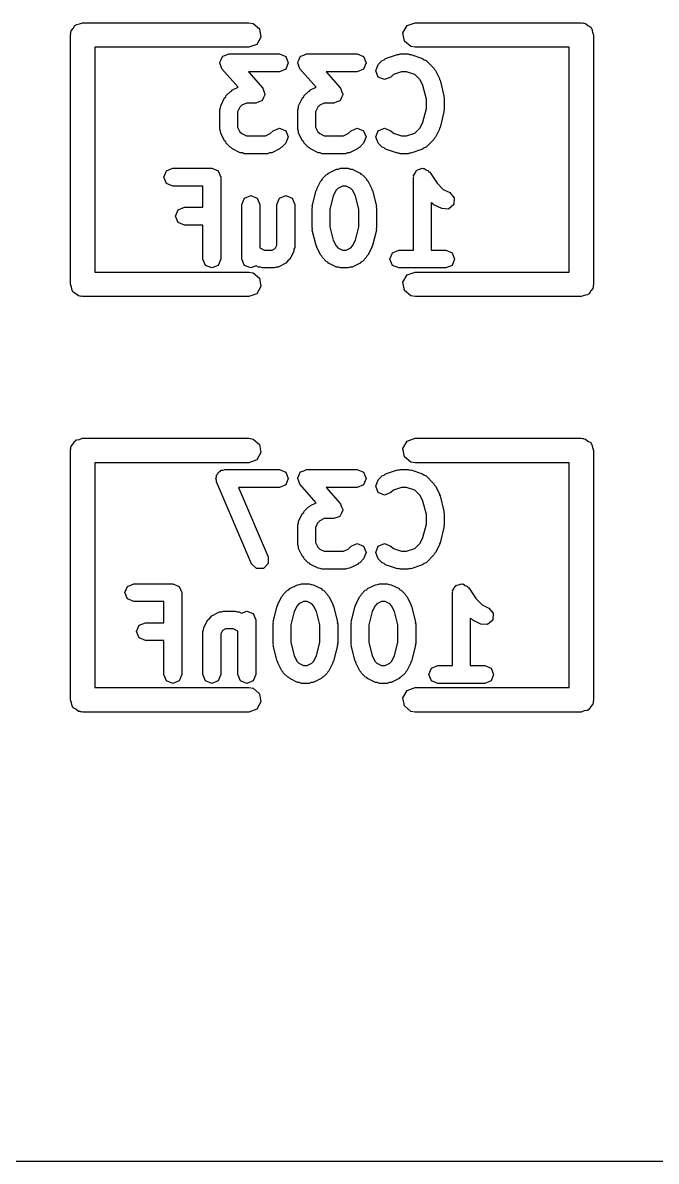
# Model space of a CAD drawing. Extents: x 4.69 to 6.05, y -4.44 to -2.77.
# Drawn here: x 5.4405 to 5.5929, y -3.0422 to -2.7682 of the extents above; entities that cross this region are included whole.
import ezdxf

# ---------------------------------------------------------------- set-up
doc = ezdxf.new("R2010")
doc.units = 0
doc.header["$MEASUREMENT"] = 0
doc.layers.add('BLACK', color=7, linetype='CONTINUOUS')

msp = doc.modelspace()

# ---------------------------------------------------------------- linework, layer by layer
at = {"layer": 'BLACK', "linetype": 'CONTINUOUS'}
for p, q in [((5.45209, -2.77017), (5.45258, -2.76958)), ((5.45258, -2.76958), (5.45296, -2.76892)), ((5.45296, -2.76892), (5.45321, -2.76883)), ((5.45321, -2.76883), (5.45339, -2.76862)), ((5.45339, -2.76862), (5.45414, -2.76849)), ((5.45414, -2.76849), (5.45486, -2.76823)), ((5.45486, -2.76823), (5.49486, -2.76823)), ((5.49486, -2.76823), (5.49587, -2.76841)), ((5.49587, -2.76841), (5.49742, -2.7697)), ((5.49742, -2.7697), (5.49777, -2.77169)), ((5.53195, -2.77067), (5.53296, -2.76892)), ((5.53296, -2.76892), (5.53486, -2.76823)), ((5.53486, -2.76823), (5.57486, -2.76823)), ((5.57486, -2.76823), (5.57525, -2.7683)), ((5.57525, -2.7683), (5.57537, -2.76827)), ((5.57537, -2.76827), (5.57549, -2.76834)), ((5.57549, -2.76834), (5.57587, -2.76841)), ((5.57587, -2.76841), (5.57646, -2.7689)), ((5.57646, -2.7689), (5.57712, -2.76928)), ((5.57712, -2.76928), (5.57722, -2.76953)), ((5.57722, -2.76953), (5.57742, -2.7697)), ((5.57742, -2.7697), (5.57755, -2.77046)), ((5.45191, -2.77118), (5.45198, -2.7708)), ((5.45191, -2.83118), (5.45191, -2.77118)), ((5.45195, -2.77067), (5.45202, -2.77055)), ((5.45198, -2.7708), (5.45195, -2.77067)), ((5.45202, -2.77055), (5.45209, -2.77017)), ((5.49777, -2.77169), (5.49676, -2.77344)), ((5.53231, -2.77266), (5.53195, -2.77067)), ((5.53385, -2.77396), (5.53231, -2.77266)), ((5.57755, -2.77046), (5.57781, -2.77118)), ((5.57781, -2.77118), (5.57781, -2.83118)), ((5.49486, -2.77413), (5.45781, -2.77413)), ((5.45781, -2.77413), (5.45781, -2.82823)), ((5.49676, -2.77344), (5.49486, -2.77413)), ((5.53486, -2.77413), (5.53385, -2.77396)), ((5.57191, -2.77413), (5.53486, -2.77413)), ((5.57191, -2.82823), (5.57191, -2.77413)), ((5.48785, -2.77789), (5.48788, -2.77782)), ((5.48814, -2.77859), (5.48785, -2.77789)), ((5.48786, -2.77775), (5.48819, -2.77707)), ((5.48788, -2.77782), (5.48786, -2.77775)), ((5.48819, -2.77707), (5.48848, -2.77637)), ((5.48848, -2.77637), (5.48855, -2.77634)), ((5.48855, -2.77634), (5.48859, -2.77627)), ((5.48859, -2.77627), (5.4893, -2.77603)), ((5.4893, -2.77603), (5.49, -2.77574)), ((5.49, -2.77574), (5.5022, -2.77574)), ((5.5022, -2.77574), (5.50372, -2.77637)), ((5.50372, -2.77637), (5.50435, -2.77789)), ((5.50435, -2.77789), (5.50372, -2.77941)), ((5.50661, -2.77789), (5.50664, -2.77782)), ((5.5069, -2.77859), (5.50661, -2.77789)), ((5.50662, -2.77775), (5.50695, -2.77707)), ((5.50664, -2.77782), (5.50662, -2.77775)), ((5.50695, -2.77707), (5.50724, -2.77637)), ((5.50724, -2.77637), (5.50731, -2.77634)), ((5.50731, -2.77634), (5.50735, -2.77627)), ((5.50735, -2.77627), (5.50807, -2.77603)), ((5.50807, -2.77603), (5.50876, -2.77574)), ((5.50876, -2.77574), (5.52096, -2.77574)), ((5.52096, -2.77574), (5.52248, -2.77637)), ((5.52248, -2.77637), (5.52311, -2.77789)), ((5.52311, -2.77789), (5.52248, -2.77941)), ((5.52538, -2.77977), (5.52601, -2.77825)), ((5.52601, -2.77825), (5.52694, -2.77731)), ((5.52694, -2.77731), (5.52741, -2.77712)), ((5.52741, -2.77712), (5.52778, -2.77679)), ((5.52778, -2.77679), (5.5306, -2.77585)), ((5.5306, -2.77585), (5.53095, -2.77588)), ((5.53095, -2.77588), (5.53128, -2.77574)), ((5.53128, -2.77574), (5.53316, -2.77574)), ((5.53316, -2.77574), (5.53348, -2.77588)), ((5.53348, -2.77588), (5.53383, -2.77585)), ((5.53383, -2.77585), (5.53665, -2.77679)), ((5.53665, -2.77679), (5.53703, -2.77712)), ((5.53703, -2.77712), (5.53749, -2.77731)), ((5.53749, -2.77731), (5.53937, -2.77919)), ((5.48838, -2.77931), (5.48814, -2.77859)), ((5.49226, -2.78374), (5.48838, -2.77931)), ((5.5022, -2.78004), (5.49474, -2.78004)), ((5.49474, -2.78004), (5.49819, -2.78398)), ((5.50372, -2.77941), (5.5022, -2.78004)), ((5.50715, -2.77931), (5.5069, -2.77859)), ((5.51102, -2.78374), (5.50715, -2.77931)), ((5.52096, -2.78004), (5.5135, -2.78004)), ((5.5135, -2.78004), (5.51695, -2.78398)), ((5.52248, -2.77941), (5.52096, -2.78004)), ((5.52601, -2.78129), (5.52538, -2.77977)), ((5.52963, -2.78071), (5.52905, -2.78129)), ((5.53163, -2.78004), (5.52963, -2.78071)), ((5.53281, -2.78004), (5.53163, -2.78004)), ((5.53481, -2.78071), (5.53281, -2.78004)), ((5.53608, -2.78198), (5.53481, -2.78071)), ((5.53937, -2.77919), (5.5395, -2.77951)), ((5.5395, -2.77951), (5.53977, -2.77975)), ((5.53977, -2.77975), (5.54071, -2.78162)), ((5.49092, -2.78441), (5.49226, -2.78374)), ((5.50968, -2.78441), (5.51102, -2.78374)), ((5.52753, -2.78192), (5.52601, -2.78129)), ((5.52905, -2.78129), (5.52753, -2.78192)), ((5.53676, -2.78333), (5.53608, -2.78198)), ((5.53757, -2.7866), (5.53676, -2.78333)), ((5.54071, -2.78162), (5.54072, -2.78187)), ((5.54072, -2.78187), (5.54087, -2.78206)), ((5.54087, -2.78206), (5.54181, -2.78581)), ((5.48808, -2.78819), (5.48902, -2.78631)), ((5.48902, -2.78631), (5.48929, -2.78608)), ((5.48929, -2.78608), (5.48942, -2.78575)), ((5.48942, -2.78575), (5.49036, -2.78482)), ((5.49036, -2.78482), (5.49069, -2.78468)), ((5.49069, -2.78468), (5.49092, -2.78441)), ((5.49838, -2.78622), (5.49809, -2.78692)), ((5.49819, -2.78398), (5.49843, -2.7847)), ((5.49871, -2.78554), (5.49838, -2.78622)), ((5.49843, -2.7847), (5.49872, -2.7854)), ((5.49872, -2.7854), (5.49869, -2.78547)), ((5.49869, -2.78547), (5.49871, -2.78554)), ((5.50684, -2.78819), (5.50778, -2.78631)), ((5.50778, -2.78631), (5.50805, -2.78608)), ((5.50805, -2.78608), (5.50818, -2.78575)), ((5.50818, -2.78575), (5.50912, -2.78482)), ((5.50912, -2.78482), (5.50945, -2.78468)), ((5.50945, -2.78468), (5.50968, -2.78441)), ((5.51714, -2.78622), (5.51685, -2.78692)), ((5.51695, -2.78398), (5.51719, -2.7847)), ((5.51748, -2.78554), (5.51714, -2.78622)), ((5.51719, -2.7847), (5.51748, -2.7854)), ((5.51748, -2.7854), (5.51745, -2.78547)), ((5.51745, -2.78547), (5.51748, -2.78554)), ((5.54181, -2.78581), (5.54177, -2.78608)), ((5.54177, -2.78608), (5.54187, -2.78634)), ((5.54187, -2.78634), (5.54187, -2.78915)), ((5.48785, -2.78915), (5.48804, -2.78869)), ((5.48785, -2.79384), (5.48785, -2.78915)), ((5.48804, -2.78869), (5.48808, -2.78819)), ((5.49271, -2.78855), (5.49215, -2.78966)), ((5.49315, -2.7881), (5.49271, -2.78855)), ((5.49426, -2.78755), (5.49315, -2.7881)), ((5.49657, -2.78755), (5.49426, -2.78755)), ((5.49727, -2.78726), (5.49657, -2.78755)), ((5.49799, -2.78702), (5.49727, -2.78726)), ((5.49802, -2.78695), (5.49799, -2.78702)), ((5.49809, -2.78692), (5.49802, -2.78695)), ((5.50661, -2.78915), (5.50681, -2.78869)), ((5.50661, -2.79384), (5.50661, -2.78915)), ((5.50681, -2.78869), (5.50684, -2.78819)), ((5.51147, -2.78855), (5.51091, -2.78966)), ((5.51191, -2.7881), (5.51147, -2.78855)), ((5.51302, -2.78755), (5.51191, -2.7881)), ((5.51533, -2.78755), (5.51302, -2.78755)), ((5.51603, -2.78726), (5.51533, -2.78755)), ((5.51675, -2.78702), (5.51603, -2.78726)), ((5.51678, -2.78695), (5.51675, -2.78702)), ((5.51685, -2.78692), (5.51678, -2.78695)), ((5.53676, -2.79215), (5.53757, -2.78889)), ((5.53757, -2.78889), (5.53757, -2.7866)), ((5.54187, -2.78915), (5.54177, -2.7894)), ((5.49215, -2.78966), (5.49215, -2.79333)), ((5.51091, -2.78966), (5.51091, -2.79333)), ((5.54181, -2.78967), (5.54087, -2.79342)), ((5.54177, -2.7894), (5.54181, -2.78967)), ((5.48804, -2.7943), (5.48785, -2.79384)), ((5.48808, -2.7948), (5.48804, -2.7943)), ((5.48902, -2.79668), (5.48808, -2.7948)), ((5.49215, -2.79333), (5.49271, -2.79444)), ((5.49271, -2.79444), (5.49315, -2.79489)), ((5.49999, -2.79489), (5.50068, -2.7942)), ((5.50068, -2.7942), (5.5022, -2.79357)), ((5.5022, -2.79357), (5.50372, -2.7942)), ((5.50372, -2.7942), (5.50435, -2.79572)), ((5.50681, -2.7943), (5.50661, -2.79384)), ((5.50684, -2.7948), (5.50681, -2.7943)), ((5.50778, -2.79668), (5.50684, -2.7948)), ((5.51091, -2.79333), (5.51147, -2.79444)), ((5.51147, -2.79444), (5.51191, -2.79489)), ((5.51875, -2.79489), (5.51944, -2.7942)), ((5.51944, -2.7942), (5.52096, -2.79357)), ((5.52096, -2.79357), (5.52248, -2.7942)), ((5.52248, -2.7942), (5.52311, -2.79572)), ((5.52538, -2.79572), (5.52601, -2.7942)), ((5.52601, -2.7942), (5.52753, -2.79357)), ((5.52753, -2.79357), (5.52905, -2.7942)), ((5.52905, -2.7942), (5.52963, -2.79478)), ((5.52963, -2.79478), (5.53163, -2.79544)), ((5.53281, -2.79544), (5.53481, -2.79478)), ((5.53481, -2.79478), (5.53608, -2.79351)), ((5.53608, -2.79351), (5.53676, -2.79215)), ((5.54071, -2.79386), (5.53977, -2.79574)), ((5.54072, -2.79362), (5.54071, -2.79386)), ((5.54087, -2.79342), (5.54072, -2.79362)), ((5.48929, -2.79691), (5.48902, -2.79668)), ((5.48942, -2.79724), (5.48929, -2.79691)), ((5.49036, -2.79818), (5.48942, -2.79724)), ((5.49315, -2.79489), (5.49426, -2.79544)), ((5.49426, -2.79544), (5.49888, -2.79544)), ((5.49888, -2.79544), (5.49999, -2.79489)), ((5.50372, -2.79724), (5.50278, -2.79818)), ((5.50435, -2.79572), (5.50372, -2.79724)), ((5.50805, -2.79691), (5.50778, -2.79668)), ((5.50818, -2.79724), (5.50805, -2.79691)), ((5.50912, -2.79818), (5.50818, -2.79724)), ((5.51191, -2.79489), (5.51302, -2.79544)), ((5.51302, -2.79544), (5.51764, -2.79544)), ((5.51764, -2.79544), (5.51875, -2.79489)), ((5.52248, -2.79724), (5.52154, -2.79818)), ((5.52311, -2.79572), (5.52248, -2.79724)), ((5.52601, -2.79724), (5.52538, -2.79572)), ((5.52694, -2.79818), (5.52601, -2.79724)), ((5.53163, -2.79544), (5.53281, -2.79544)), ((5.53937, -2.7963), (5.53749, -2.79818)), ((5.5395, -2.79597), (5.53937, -2.7963)), ((5.53977, -2.79574), (5.5395, -2.79597)), ((5.49069, -2.79831), (5.49036, -2.79818)), ((5.49092, -2.79858), (5.49069, -2.79831)), ((5.49279, -2.79952), (5.49092, -2.79858)), ((5.49329, -2.79955), (5.49279, -2.79952)), ((5.49376, -2.79974), (5.49329, -2.79955)), ((5.49938, -2.79974), (5.49376, -2.79974)), ((5.49985, -2.79955), (5.49938, -2.79974)), ((5.50035, -2.79952), (5.49985, -2.79955)), ((5.50222, -2.79858), (5.50035, -2.79952)), ((5.50245, -2.79831), (5.50222, -2.79858)), ((5.50278, -2.79818), (5.50245, -2.79831)), ((5.50945, -2.79831), (5.50912, -2.79818)), ((5.50968, -2.79858), (5.50945, -2.79831)), ((5.51156, -2.79952), (5.50968, -2.79858)), ((5.51205, -2.79955), (5.51156, -2.79952)), ((5.51252, -2.79974), (5.51205, -2.79955)), ((5.51815, -2.79974), (5.51252, -2.79974)), ((5.51861, -2.79955), (5.51815, -2.79974)), ((5.51911, -2.79952), (5.51861, -2.79955)), ((5.52098, -2.79858), (5.51911, -2.79952)), ((5.52122, -2.79831), (5.52098, -2.79858)), ((5.52154, -2.79818), (5.52122, -2.79831)), ((5.52741, -2.79837), (5.52694, -2.79818)), ((5.52778, -2.79869), (5.52741, -2.79837)), ((5.5306, -2.79963), (5.52778, -2.79869)), ((5.53095, -2.79961), (5.5306, -2.79963)), ((5.53128, -2.79974), (5.53095, -2.79961)), ((5.53316, -2.79974), (5.53128, -2.79974)), ((5.53348, -2.79961), (5.53316, -2.79974)), ((5.53383, -2.79963), (5.53348, -2.79961)), ((5.53665, -2.79869), (5.53383, -2.79963)), ((5.53703, -2.79837), (5.53665, -2.79869)), ((5.53749, -2.79818), (5.53703, -2.79837)), ((5.47441, -2.80539), (5.47504, -2.80387)), ((5.47504, -2.80691), (5.47441, -2.80539)), ((5.47504, -2.80387), (5.47656, -2.80324)), ((5.47656, -2.80324), (5.48594, -2.80324)), ((5.48594, -2.80324), (5.48746, -2.80387)), ((5.48746, -2.80387), (5.48809, -2.80539)), ((5.48809, -2.80539), (5.48809, -2.82509)), ((5.51243, -2.80608), (5.51256, -2.80575)), ((5.51256, -2.80575), (5.5135, -2.80481)), ((5.5135, -2.80481), (5.51383, -2.80468)), ((5.51383, -2.80468), (5.51406, -2.80441)), ((5.51406, -2.80441), (5.51594, -2.80347)), ((5.51594, -2.80347), (5.51644, -2.80343)), ((5.51644, -2.80343), (5.5169, -2.80324)), ((5.5169, -2.80324), (5.51877, -2.80324)), ((5.51877, -2.80324), (5.51924, -2.80343)), ((5.51924, -2.80343), (5.51974, -2.80347)), ((5.51974, -2.80347), (5.52161, -2.80441)), ((5.52161, -2.80441), (5.52184, -2.80468)), ((5.52184, -2.80468), (5.52217, -2.80481)), ((5.52217, -2.80481), (5.52311, -2.80575)), ((5.52311, -2.80575), (5.52324, -2.80608)), ((5.53445, -2.80539), (5.53453, -2.80519)), ((5.53445, -2.82294), (5.53445, -2.80539)), ((5.53449, -2.80497), (5.53484, -2.80445)), ((5.53453, -2.80519), (5.53449, -2.80497)), ((5.53484, -2.80445), (5.53508, -2.80387)), ((5.53508, -2.80387), (5.53528, -2.80379)), ((5.53528, -2.80379), (5.53541, -2.8036)), ((5.53541, -2.8036), (5.53602, -2.80348)), ((5.53602, -2.80348), (5.5366, -2.80324)), ((5.5366, -2.80324), (5.5368, -2.80333)), ((5.5368, -2.80333), (5.53702, -2.80328)), ((5.53702, -2.80328), (5.53754, -2.80363)), ((5.53754, -2.80363), (5.53812, -2.80387)), ((5.53812, -2.80387), (5.5382, -2.80408)), ((5.5382, -2.80408), (5.53839, -2.8042)), ((5.53839, -2.8042), (5.54014, -2.80684)), ((5.47656, -2.80754), (5.47504, -2.80691)), ((5.48379, -2.80754), (5.47656, -2.80754)), ((5.48379, -2.81262), (5.48379, -2.80754)), ((5.51106, -2.80862), (5.51121, -2.80843)), ((5.51121, -2.80843), (5.51122, -2.80818)), ((5.51122, -2.80818), (5.51216, -2.80631)), ((5.51216, -2.80631), (5.51243, -2.80608)), ((5.5163, -2.8081), (5.51585, -2.80854)), ((5.51741, -2.80754), (5.5163, -2.8081)), ((5.51827, -2.80754), (5.51741, -2.80754)), ((5.51938, -2.8081), (5.51827, -2.80754)), ((5.51982, -2.80854), (5.51938, -2.8081)), ((5.52324, -2.80608), (5.52351, -2.80631)), ((5.52351, -2.80631), (5.52445, -2.80818)), ((5.52445, -2.80818), (5.52447, -2.80843)), ((5.52447, -2.80843), (5.52461, -2.80862)), ((5.54014, -2.80684), (5.54162, -2.80832)), ((5.54162, -2.80832), (5.54319, -2.8091)), ((5.49317, -2.81196), (5.4938, -2.81044)), ((5.4938, -2.81044), (5.49532, -2.80981)), ((5.49532, -2.80981), (5.49684, -2.81044)), ((5.49684, -2.81044), (5.49747, -2.81196)), ((5.50161, -2.81196), (5.50224, -2.81044)), ((5.50224, -2.81044), (5.50376, -2.80981)), ((5.50376, -2.80981), (5.50528, -2.81044)), ((5.50528, -2.81044), (5.50591, -2.81196)), ((5.51012, -2.81238), (5.51106, -2.80862)), ((5.51517, -2.8099), (5.51436, -2.81316)), ((5.51585, -2.80854), (5.51517, -2.8099)), ((5.5205, -2.8099), (5.51982, -2.80854)), ((5.52131, -2.81316), (5.5205, -2.8099)), ((5.52461, -2.80862), (5.52555, -2.81238)), ((5.54319, -2.8091), (5.54427, -2.81034)), ((5.54427, -2.81034), (5.54415, -2.81198)), ((5.47722, -2.81477), (5.47785, -2.81325)), ((5.47785, -2.81325), (5.47937, -2.81262)), ((5.47937, -2.81262), (5.48379, -2.81262)), ((5.49317, -2.82509), (5.49317, -2.81196)), ((5.49747, -2.81196), (5.49747, -2.82233)), ((5.50161, -2.82177), (5.50161, -2.81196)), ((5.50591, -2.81196), (5.50591, -2.82228)), ((5.51006, -2.8129), (5.51016, -2.81265)), ((5.51006, -2.81759), (5.51006, -2.8129)), ((5.51016, -2.81265), (5.51012, -2.81238)), ((5.51436, -2.81316), (5.51436, -2.81732)), ((5.52131, -2.81732), (5.52131, -2.81316)), ((5.52555, -2.81238), (5.52551, -2.81265)), ((5.52551, -2.81265), (5.52561, -2.8129)), ((5.52561, -2.8129), (5.52561, -2.81759)), ((5.53883, -2.8116), (5.53875, -2.81152)), ((5.53875, -2.81152), (5.53875, -2.82294)), ((5.53916, -2.81174), (5.53883, -2.8116)), ((5.53939, -2.81201), (5.53916, -2.81174)), ((5.54126, -2.81294), (5.53939, -2.81201)), ((5.54291, -2.81306), (5.54126, -2.81294)), ((5.54415, -2.81198), (5.54291, -2.81306)), ((5.47785, -2.81629), (5.47722, -2.81477)), ((5.47937, -2.81692), (5.47785, -2.81629)), ((5.48379, -2.81692), (5.47937, -2.81692)), ((5.48379, -2.82509), (5.48379, -2.81692)), ((5.51016, -2.81784), (5.51006, -2.81759)), ((5.51012, -2.81811), (5.51016, -2.81784)), ((5.51106, -2.82186), (5.51012, -2.81811)), ((5.51436, -2.81732), (5.51517, -2.82059)), ((5.5205, -2.82059), (5.52131, -2.81732)), ((5.52555, -2.81811), (5.52461, -2.82186)), ((5.52561, -2.81759), (5.52551, -2.81784)), ((5.52551, -2.81784), (5.52555, -2.81811)), ((5.50122, -2.82255), (5.50161, -2.82177)), ((5.51121, -2.82206), (5.51106, -2.82186)), ((5.51122, -2.8223), (5.51121, -2.82206)), ((5.51517, -2.82059), (5.51585, -2.82194)), ((5.51585, -2.82194), (5.5163, -2.82239)), ((5.51938, -2.82239), (5.51982, -2.82194)), ((5.51982, -2.82194), (5.5205, -2.82059)), ((5.52447, -2.82206), (5.52445, -2.8223)), ((5.52461, -2.82186), (5.52447, -2.82206)), ((5.49747, -2.82233), (5.49753, -2.82239)), ((5.49753, -2.82239), (5.49864, -2.82294)), ((5.49864, -2.82294), (5.50044, -2.82294)), ((5.50044, -2.82294), (5.50122, -2.82255)), ((5.50569, -2.82324), (5.50475, -2.82512)), ((5.50572, -2.82274), (5.50569, -2.82324)), ((5.50591, -2.82228), (5.50572, -2.82274)), ((5.51216, -2.82418), (5.51122, -2.8223)), ((5.51243, -2.82441), (5.51216, -2.82418)), ((5.51256, -2.82474), (5.51243, -2.82441)), ((5.5135, -2.82568), (5.51256, -2.82474)), ((5.5163, -2.82239), (5.51741, -2.82294)), ((5.51741, -2.82294), (5.51827, -2.82294)), ((5.51827, -2.82294), (5.51938, -2.82239)), ((5.52311, -2.82474), (5.52217, -2.82568)), ((5.52324, -2.82441), (5.52311, -2.82474)), ((5.52351, -2.82418), (5.52324, -2.82441)), ((5.52445, -2.8223), (5.52351, -2.82418)), ((5.52882, -2.82509), (5.52945, -2.82357)), ((5.52945, -2.82357), (5.53097, -2.82294)), ((5.53097, -2.82294), (5.53445, -2.82294)), ((5.53875, -2.82294), (5.54223, -2.82294)), ((5.54223, -2.82294), (5.54375, -2.82357)), ((5.54375, -2.82357), (5.54438, -2.82509)), ((5.48442, -2.82661), (5.48379, -2.82509)), ((5.48594, -2.82724), (5.48442, -2.82661)), ((5.48746, -2.82661), (5.48594, -2.82724)), ((5.48809, -2.82509), (5.48746, -2.82661)), ((5.4938, -2.82661), (5.49317, -2.82509)), ((5.49532, -2.82724), (5.4938, -2.82661)), ((5.49658, -2.82672), (5.49532, -2.82724)), ((5.49717, -2.82702), (5.49658, -2.82672)), ((5.49767, -2.82705), (5.49717, -2.82702)), ((5.49814, -2.82724), (5.49767, -2.82705)), ((5.50095, -2.82724), (5.49814, -2.82724)), ((5.50141, -2.82705), (5.50095, -2.82724)), ((5.50191, -2.82702), (5.50141, -2.82705)), ((5.50379, -2.82608), (5.50191, -2.82702)), ((5.50423, -2.82556), (5.50379, -2.82608)), ((5.50475, -2.82512), (5.50423, -2.82556)), ((5.51383, -2.82581), (5.5135, -2.82568)), ((5.51406, -2.82608), (5.51383, -2.82581)), ((5.51594, -2.82702), (5.51406, -2.82608)), ((5.51644, -2.82705), (5.51594, -2.82702)), ((5.5169, -2.82724), (5.51644, -2.82705)), ((5.51877, -2.82724), (5.5169, -2.82724)), ((5.51924, -2.82705), (5.51877, -2.82724)), ((5.51974, -2.82702), (5.51924, -2.82705)), ((5.52161, -2.82608), (5.51974, -2.82702)), ((5.52184, -2.82581), (5.52161, -2.82608)), ((5.52217, -2.82568), (5.52184, -2.82581)), ((5.52945, -2.82661), (5.52882, -2.82509)), ((5.53097, -2.82724), (5.52945, -2.82661)), ((5.54223, -2.82724), (5.53097, -2.82724)), ((5.54375, -2.82661), (5.54223, -2.82724)), ((5.54438, -2.82509), (5.54375, -2.82661)), ((5.45781, -2.82823), (5.49486, -2.82823)), ((5.49486, -2.82823), (5.49587, -2.82841)), ((5.49587, -2.82841), (5.49742, -2.8297)), ((5.49742, -2.8297), (5.49777, -2.83169)), ((5.53195, -2.83067), (5.53296, -2.82892)), ((5.53296, -2.82892), (5.53486, -2.82823)), ((5.53486, -2.82823), (5.57191, -2.82823)), ((5.45217, -2.8319), (5.45191, -2.83118)), ((5.45231, -2.83266), (5.45217, -2.8319)), ((5.45251, -2.83283), (5.45231, -2.83266)), ((5.4526, -2.83308), (5.45251, -2.83283)), ((5.45326, -2.83346), (5.4526, -2.83308)), ((5.49777, -2.83169), (5.49676, -2.83344)), ((5.53231, -2.83266), (5.53195, -2.83067)), ((5.53385, -2.83396), (5.53231, -2.83266)), ((5.57714, -2.83278), (5.57676, -2.83344)), ((5.57764, -2.83219), (5.57714, -2.83278)), ((5.5777, -2.83181), (5.57764, -2.83219)), ((5.57777, -2.83169), (5.5777, -2.83181)), ((5.57781, -2.83118), (5.57775, -2.83156)), ((5.57775, -2.83156), (5.57777, -2.83169)), ((5.45385, -2.83396), (5.45326, -2.83346)), ((5.45424, -2.83402), (5.45385, -2.83396)), ((5.45435, -2.83409), (5.45424, -2.83402)), ((5.45448, -2.83407), (5.45435, -2.83409)), ((5.45486, -2.83413), (5.45448, -2.83407)), ((5.49486, -2.83413), (5.45486, -2.83413)), ((5.49676, -2.83344), (5.49486, -2.83413)), ((5.53486, -2.83413), (5.53385, -2.83396)), ((5.57486, -2.83413), (5.53486, -2.83413)), ((5.57558, -2.83387), (5.57486, -2.83413)), ((5.57634, -2.83374), (5.57558, -2.83387)), ((5.57651, -2.83353), (5.57634, -2.83374)), ((5.57676, -2.83344), (5.57651, -2.83353)), ((5.45321, -2.86883), (5.45339, -2.86862)), ((5.45339, -2.86862), (5.45414, -2.86849)), ((5.45414, -2.86849), (5.45486, -2.86823)), ((5.45486, -2.86823), (5.49486, -2.86823)), ((5.49486, -2.86823), (5.49587, -2.86841)), ((5.49587, -2.86841), (5.49742, -2.8697)), ((5.53296, -2.86892), (5.53486, -2.86823)), ((5.53486, -2.86823), (5.57486, -2.86823)), ((5.57486, -2.86823), (5.57525, -2.8683)), ((5.57525, -2.8683), (5.57537, -2.86827)), ((5.57537, -2.86827), (5.57549, -2.86834)), ((5.57549, -2.86834), (5.57587, -2.86841)), ((5.57587, -2.86841), (5.57646, -2.8689)), ((5.45191, -2.87118), (5.45198, -2.8708)), ((5.45191, -2.93118), (5.45191, -2.87118)), ((5.45195, -2.87067), (5.45202, -2.87055)), ((5.45198, -2.8708), (5.45195, -2.87067)), ((5.45202, -2.87055), (5.45209, -2.87017)), ((5.45209, -2.87017), (5.45258, -2.86958)), ((5.45258, -2.86958), (5.45296, -2.86892)), ((5.45296, -2.86892), (5.45321, -2.86883)), ((5.49742, -2.8697), (5.49777, -2.87169)), ((5.53195, -2.87067), (5.53296, -2.86892)), ((5.53231, -2.87266), (5.53195, -2.87067)), ((5.57646, -2.8689), (5.57712, -2.86928)), ((5.57712, -2.86928), (5.57722, -2.86953)), ((5.57722, -2.86953), (5.57742, -2.8697)), ((5.57742, -2.8697), (5.57755, -2.87046)), ((5.57755, -2.87046), (5.57781, -2.87118)), ((5.57781, -2.87118), (5.57781, -2.93118)), ((5.49486, -2.87413), (5.45781, -2.87413)), ((5.45781, -2.87413), (5.45781, -2.92823)), ((5.49676, -2.87344), (5.49486, -2.87413)), ((5.49777, -2.87169), (5.49676, -2.87344)), ((5.53385, -2.87396), (5.53231, -2.87266)), ((5.53486, -2.87413), (5.53385, -2.87396)), ((5.57191, -2.87413), (5.53486, -2.87413)), ((5.57191, -2.92823), (5.57191, -2.87413)), ((5.48707, -2.87709), (5.48738, -2.87678)), ((5.48738, -2.87678), (5.48754, -2.87637)), ((5.48754, -2.87637), (5.48793, -2.87621)), ((5.48793, -2.87621), (5.48822, -2.87592)), ((5.48822, -2.87592), (5.48866, -2.87591)), ((5.48866, -2.87591), (5.48906, -2.87574)), ((5.48906, -2.87574), (5.5022, -2.87574)), ((5.5022, -2.87574), (5.50372, -2.87637)), ((5.50372, -2.87637), (5.50435, -2.87789)), ((5.50695, -2.87707), (5.50724, -2.87637)), ((5.50724, -2.87637), (5.50731, -2.87634)), ((5.50731, -2.87634), (5.50735, -2.87627)), ((5.50735, -2.87627), (5.50807, -2.87603)), ((5.50807, -2.87603), (5.50876, -2.87574)), ((5.50876, -2.87574), (5.52096, -2.87574)), ((5.52096, -2.87574), (5.52248, -2.87637)), ((5.52248, -2.87637), (5.52311, -2.87789)), ((5.52741, -2.87712), (5.52778, -2.87679)), ((5.52778, -2.87679), (5.5306, -2.87585)), ((5.5306, -2.87585), (5.53095, -2.87588)), ((5.53095, -2.87588), (5.53128, -2.87574)), ((5.53128, -2.87574), (5.53316, -2.87574)), ((5.53316, -2.87574), (5.53348, -2.87588)), ((5.53348, -2.87588), (5.53383, -2.87585)), ((5.53383, -2.87585), (5.53665, -2.87679)), ((5.53665, -2.87679), (5.53703, -2.87712)), ((5.48691, -2.87789), (5.48707, -2.87751)), ((5.48708, -2.8783), (5.48691, -2.87789)), ((5.48707, -2.87751), (5.48707, -2.87709)), ((5.48709, -2.87874), (5.48708, -2.8783)), ((5.49553, -2.89844), (5.48709, -2.87874)), ((5.50372, -2.87941), (5.5022, -2.88004)), ((5.50435, -2.87789), (5.50372, -2.87941)), ((5.50661, -2.87789), (5.50664, -2.87782)), ((5.5069, -2.87859), (5.50661, -2.87789)), ((5.50662, -2.87775), (5.50695, -2.87707)), ((5.50664, -2.87782), (5.50662, -2.87775)), ((5.50715, -2.87931), (5.5069, -2.87859)), ((5.51102, -2.88374), (5.50715, -2.87931)), ((5.52248, -2.87941), (5.52096, -2.88004)), ((5.52311, -2.87789), (5.52248, -2.87941)), ((5.52538, -2.87977), (5.52601, -2.87825)), ((5.52601, -2.87825), (5.52694, -2.87731)), ((5.52694, -2.87731), (5.52741, -2.87712)), ((5.53703, -2.87712), (5.53749, -2.87731)), ((5.53749, -2.87731), (5.53937, -2.87919)), ((5.53937, -2.87919), (5.5395, -2.87951)), ((5.5395, -2.87951), (5.53977, -2.87975)), ((5.5022, -2.88004), (5.49233, -2.88004)), ((5.49233, -2.88004), (5.49948, -2.89675)), ((5.52096, -2.88004), (5.5135, -2.88004)), ((5.5135, -2.88004), (5.51695, -2.88398)), ((5.52601, -2.88129), (5.52538, -2.87977)), ((5.52753, -2.88192), (5.52601, -2.88129)), ((5.52905, -2.88129), (5.52753, -2.88192)), ((5.52963, -2.88071), (5.52905, -2.88129)), ((5.53163, -2.88004), (5.52963, -2.88071)), ((5.53281, -2.88004), (5.53163, -2.88004)), ((5.53481, -2.88071), (5.53281, -2.88004)), ((5.53608, -2.88198), (5.53481, -2.88071)), ((5.53676, -2.88333), (5.53608, -2.88198)), ((5.53977, -2.87975), (5.54071, -2.88162)), ((5.54071, -2.88162), (5.54072, -2.88187)), ((5.54072, -2.88187), (5.54087, -2.88206)), ((5.54087, -2.88206), (5.54181, -2.88581)), ((5.50818, -2.88575), (5.50912, -2.88482)), ((5.50912, -2.88482), (5.50945, -2.88468)), ((5.50945, -2.88468), (5.50968, -2.88441)), ((5.50968, -2.88441), (5.51102, -2.88374)), ((5.51695, -2.88398), (5.51719, -2.8847)), ((5.51719, -2.8847), (5.51748, -2.8854)), ((5.53757, -2.8866), (5.53676, -2.88333)), ((5.50684, -2.88819), (5.50778, -2.88631)), ((5.50778, -2.88631), (5.50805, -2.88608)), ((5.50805, -2.88608), (5.50818, -2.88575)), ((5.51302, -2.88755), (5.51191, -2.8881)), ((5.51533, -2.88755), (5.51302, -2.88755)), ((5.51603, -2.88726), (5.51533, -2.88755)), ((5.51675, -2.88702), (5.51603, -2.88726)), ((5.51678, -2.88695), (5.51675, -2.88702)), ((5.51685, -2.88692), (5.51678, -2.88695)), ((5.51714, -2.88622), (5.51685, -2.88692)), ((5.51748, -2.88554), (5.51714, -2.88622)), ((5.51748, -2.8854), (5.51745, -2.88547)), ((5.51745, -2.88547), (5.51748, -2.88554)), ((5.53757, -2.88889), (5.53757, -2.8866)), ((5.54181, -2.88581), (5.54177, -2.88608)), ((5.54177, -2.88608), (5.54187, -2.88634)), ((5.54187, -2.88634), (5.54187, -2.88915)), ((5.50661, -2.88915), (5.50681, -2.88869)), ((5.50661, -2.89384), (5.50661, -2.88915)), ((5.50681, -2.88869), (5.50684, -2.88819)), ((5.51147, -2.88855), (5.51091, -2.88966)), ((5.51091, -2.88966), (5.51091, -2.89333)), ((5.51191, -2.8881), (5.51147, -2.88855)), ((5.53676, -2.89215), (5.53757, -2.88889)), ((5.54181, -2.88967), (5.54087, -2.89342)), ((5.54187, -2.88915), (5.54177, -2.8894)), ((5.54177, -2.8894), (5.54181, -2.88967)), ((5.51091, -2.89333), (5.51147, -2.89444)), ((5.53608, -2.89351), (5.53676, -2.89215)), ((5.54087, -2.89342), (5.54072, -2.89362)), ((5.50681, -2.8943), (5.50661, -2.89384)), ((5.50684, -2.8948), (5.50681, -2.8943)), ((5.50778, -2.89668), (5.50684, -2.8948)), ((5.51147, -2.89444), (5.51191, -2.89489)), ((5.51191, -2.89489), (5.51302, -2.89544)), ((5.51302, -2.89544), (5.51764, -2.89544)), ((5.51764, -2.89544), (5.51875, -2.89489)), ((5.51875, -2.89489), (5.51944, -2.8942)), ((5.51944, -2.8942), (5.52096, -2.89357)), ((5.52096, -2.89357), (5.52248, -2.8942)), ((5.52248, -2.8942), (5.52311, -2.89572)), ((5.52311, -2.89572), (5.52248, -2.89724)), ((5.52538, -2.89572), (5.52601, -2.8942)), ((5.52601, -2.89724), (5.52538, -2.89572)), ((5.52601, -2.8942), (5.52753, -2.89357)), ((5.52753, -2.89357), (5.52905, -2.8942)), ((5.52905, -2.8942), (5.52963, -2.89478)), ((5.52963, -2.89478), (5.53163, -2.89544)), ((5.53163, -2.89544), (5.53281, -2.89544)), ((5.53281, -2.89544), (5.53481, -2.89478)), ((5.53481, -2.89478), (5.53608, -2.89351)), ((5.5395, -2.89597), (5.53937, -2.8963)), ((5.53977, -2.89574), (5.5395, -2.89597)), ((5.54071, -2.89386), (5.53977, -2.89574)), ((5.54072, -2.89362), (5.54071, -2.89386)), ((5.49671, -2.89959), (5.49553, -2.89844)), ((5.4995, -2.89839), (5.49835, -2.89957)), ((5.49948, -2.89675), (5.4995, -2.89839)), ((5.50805, -2.89691), (5.50778, -2.89668)), ((5.50818, -2.89724), (5.50805, -2.89691)), ((5.50912, -2.89818), (5.50818, -2.89724)), ((5.50945, -2.89831), (5.50912, -2.89818)), ((5.50968, -2.89858), (5.50945, -2.89831)), ((5.51156, -2.89952), (5.50968, -2.89858)), ((5.52098, -2.89858), (5.51911, -2.89952)), ((5.52122, -2.89831), (5.52098, -2.89858)), ((5.52154, -2.89818), (5.52122, -2.89831)), ((5.52248, -2.89724), (5.52154, -2.89818)), ((5.52694, -2.89818), (5.52601, -2.89724)), ((5.52741, -2.89837), (5.52694, -2.89818)), ((5.52778, -2.89869), (5.52741, -2.89837)), ((5.5306, -2.89963), (5.52778, -2.89869)), ((5.53665, -2.89869), (5.53383, -2.89963)), ((5.53703, -2.89837), (5.53665, -2.89869)), ((5.53749, -2.89818), (5.53703, -2.89837)), ((5.53937, -2.8963), (5.53749, -2.89818)), ((5.49835, -2.89957), (5.49671, -2.89959)), ((5.51205, -2.89955), (5.51156, -2.89952)), ((5.51252, -2.89974), (5.51205, -2.89955)), ((5.51815, -2.89974), (5.51252, -2.89974)), ((5.51861, -2.89955), (5.51815, -2.89974)), ((5.51911, -2.89952), (5.51861, -2.89955)), ((5.53095, -2.89961), (5.5306, -2.89963)), ((5.53128, -2.89974), (5.53095, -2.89961)), ((5.53316, -2.89974), (5.53128, -2.89974)), ((5.53348, -2.89961), (5.53316, -2.89974)), ((5.53383, -2.89963), (5.53348, -2.89961)), ((5.46503, -2.90539), (5.46566, -2.90387)), ((5.46566, -2.90387), (5.46718, -2.90324)), ((5.46718, -2.90324), (5.47656, -2.90324)), ((5.47656, -2.90324), (5.47808, -2.90387)), ((5.47808, -2.90387), (5.47871, -2.90539)), ((5.50468, -2.90441), (5.50656, -2.90347)), ((5.50656, -2.90347), (5.50705, -2.90343)), ((5.50705, -2.90343), (5.50752, -2.90324)), ((5.50752, -2.90324), (5.50939, -2.90324)), ((5.50939, -2.90324), (5.50986, -2.90343)), ((5.50986, -2.90343), (5.51035, -2.90347)), ((5.51035, -2.90347), (5.51223, -2.90441)), ((5.52344, -2.90441), (5.52532, -2.90347)), ((5.52532, -2.90347), (5.52582, -2.90343)), ((5.52582, -2.90343), (5.52628, -2.90324)), ((5.52628, -2.90324), (5.52816, -2.90324)), ((5.52816, -2.90324), (5.52862, -2.90343)), ((5.52862, -2.90343), (5.52912, -2.90347)), ((5.52912, -2.90347), (5.53099, -2.90441)), ((5.54422, -2.90445), (5.54446, -2.90387)), ((5.54446, -2.90387), (5.54466, -2.90379)), ((5.54466, -2.90379), (5.54479, -2.9036)), ((5.54479, -2.9036), (5.5454, -2.90348)), ((5.5454, -2.90348), (5.54598, -2.90324)), ((5.54598, -2.90324), (5.54618, -2.90333)), ((5.54618, -2.90333), (5.5464, -2.90328)), ((5.5464, -2.90328), (5.54692, -2.90363)), ((5.54692, -2.90363), (5.5475, -2.90387)), ((5.5475, -2.90387), (5.54758, -2.90408)), ((5.54758, -2.90408), (5.54777, -2.9042)), ((5.54777, -2.9042), (5.54953, -2.90684)), ((5.46566, -2.90691), (5.46503, -2.90539)), ((5.46718, -2.90754), (5.46566, -2.90691)), ((5.47871, -2.90539), (5.47871, -2.92509)), ((5.50184, -2.90818), (5.50278, -2.90631)), ((5.50278, -2.90631), (5.50305, -2.90608)), ((5.50305, -2.90608), (5.50318, -2.90575)), ((5.50318, -2.90575), (5.50412, -2.90481)), ((5.50412, -2.90481), (5.50445, -2.90468)), ((5.50445, -2.90468), (5.50468, -2.90441)), ((5.51223, -2.90441), (5.51246, -2.90468)), ((5.51246, -2.90468), (5.51279, -2.90481)), ((5.51279, -2.90481), (5.51373, -2.90575)), ((5.51373, -2.90575), (5.51386, -2.90608)), ((5.51386, -2.90608), (5.51413, -2.90631)), ((5.51413, -2.90631), (5.51507, -2.90818)), ((5.5206, -2.90818), (5.52154, -2.90631)), ((5.52154, -2.90631), (5.52181, -2.90608)), ((5.52181, -2.90608), (5.52194, -2.90575)), ((5.52194, -2.90575), (5.52288, -2.90481)), ((5.52288, -2.90481), (5.52321, -2.90468)), ((5.52321, -2.90468), (5.52344, -2.90441)), ((5.53099, -2.90441), (5.53122, -2.90468)), ((5.53122, -2.90468), (5.53155, -2.90481)), ((5.53155, -2.90481), (5.53249, -2.90575)), ((5.53249, -2.90575), (5.53262, -2.90608)), ((5.53262, -2.90608), (5.53289, -2.90631)), ((5.53289, -2.90631), (5.53383, -2.90818)), ((5.54383, -2.90539), (5.54391, -2.90519)), ((5.54383, -2.92294), (5.54383, -2.90539)), ((5.54387, -2.90497), (5.54422, -2.90445)), ((5.54391, -2.90519), (5.54387, -2.90497)), ((5.54953, -2.90684), (5.551, -2.90832)), ((5.47441, -2.90754), (5.46718, -2.90754)), ((5.47441, -2.91262), (5.47441, -2.90754)), ((5.48829, -2.91), (5.48876, -2.90981)), ((5.48876, -2.90981), (5.49157, -2.90981)), ((5.49157, -2.90981), (5.49203, -2.91)), ((5.49312, -2.91033), (5.49438, -2.90981)), ((5.49438, -2.90981), (5.4959, -2.91044)), ((5.50074, -2.91238), (5.50168, -2.90862)), ((5.50168, -2.90862), (5.50182, -2.90843)), ((5.50182, -2.90843), (5.50184, -2.90818)), ((5.50647, -2.90854), (5.50579, -2.9099)), ((5.50691, -2.9081), (5.50647, -2.90854)), ((5.50802, -2.90754), (5.50691, -2.9081)), ((5.50889, -2.90754), (5.50802, -2.90754)), ((5.51, -2.9081), (5.50889, -2.90754)), ((5.51044, -2.90854), (5.51, -2.9081)), ((5.51112, -2.9099), (5.51044, -2.90854)), ((5.51507, -2.90818), (5.51509, -2.90843)), ((5.51509, -2.90843), (5.51523, -2.90862)), ((5.51523, -2.90862), (5.51617, -2.91238)), ((5.5195, -2.91238), (5.52044, -2.90862)), ((5.52044, -2.90862), (5.52059, -2.90843)), ((5.52059, -2.90843), (5.5206, -2.90818)), ((5.52523, -2.90854), (5.52456, -2.9099)), ((5.52568, -2.9081), (5.52523, -2.90854)), ((5.52679, -2.90754), (5.52568, -2.9081)), ((5.52765, -2.90754), (5.52679, -2.90754)), ((5.52876, -2.9081), (5.52765, -2.90754)), ((5.5292, -2.90854), (5.52876, -2.9081)), ((5.52988, -2.9099), (5.5292, -2.90854)), ((5.53383, -2.90818), (5.53385, -2.90843)), ((5.53385, -2.90843), (5.53399, -2.90862)), ((5.53399, -2.90862), (5.53493, -2.91238)), ((5.551, -2.90832), (5.55257, -2.9091)), ((5.55257, -2.9091), (5.55365, -2.91034)), ((5.46847, -2.91325), (5.46999, -2.91262)), ((5.46999, -2.91262), (5.47441, -2.91262)), ((5.48402, -2.91381), (5.48496, -2.91194)), ((5.48496, -2.91194), (5.48547, -2.91149)), ((5.48547, -2.91149), (5.48592, -2.91097)), ((5.48592, -2.91097), (5.48779, -2.91004)), ((5.48779, -2.91004), (5.48829, -2.91)), ((5.49203, -2.91), (5.49253, -2.91004)), ((5.49253, -2.91004), (5.49312, -2.91033)), ((5.4959, -2.91044), (5.49653, -2.91196)), ((5.49653, -2.91196), (5.49653, -2.92509)), ((5.50078, -2.91265), (5.50074, -2.91238)), ((5.50579, -2.9099), (5.50498, -2.91316)), ((5.51193, -2.91316), (5.51112, -2.9099)), ((5.51617, -2.91238), (5.51613, -2.91265)), ((5.51954, -2.91265), (5.5195, -2.91238)), ((5.52456, -2.9099), (5.52374, -2.91316)), ((5.5307, -2.91316), (5.52988, -2.9099)), ((5.53493, -2.91238), (5.53489, -2.91265)), ((5.54821, -2.9116), (5.54813, -2.91152)), ((5.54813, -2.91152), (5.54813, -2.92294)), ((5.54854, -2.91174), (5.54821, -2.9116)), ((5.54877, -2.91201), (5.54854, -2.91174)), ((5.55065, -2.91294), (5.54877, -2.91201)), ((5.55353, -2.91198), (5.55229, -2.91306)), ((5.55365, -2.91034), (5.55353, -2.91198)), ((5.46784, -2.91477), (5.46847, -2.91325)), ((5.46847, -2.91629), (5.46784, -2.91477)), ((5.48379, -2.91477), (5.48398, -2.91431)), ((5.48379, -2.92509), (5.48379, -2.91477)), ((5.48398, -2.91431), (5.48402, -2.91381)), ((5.48848, -2.9145), (5.48809, -2.91528)), ((5.48809, -2.91528), (5.48809, -2.92509)), ((5.48926, -2.91411), (5.48848, -2.9145)), ((5.49106, -2.91411), (5.48926, -2.91411)), ((5.49217, -2.91466), (5.49106, -2.91411)), ((5.49223, -2.91473), (5.49217, -2.91466)), ((5.49223, -2.92509), (5.49223, -2.91473)), ((5.50068, -2.9129), (5.50078, -2.91265)), ((5.50068, -2.91759), (5.50068, -2.9129)), ((5.50498, -2.91316), (5.50498, -2.91732)), ((5.51193, -2.91732), (5.51193, -2.91316)), ((5.51613, -2.91265), (5.51623, -2.9129)), ((5.51623, -2.9129), (5.51623, -2.91759)), ((5.51944, -2.9129), (5.51954, -2.91265)), ((5.51944, -2.91759), (5.51944, -2.9129)), ((5.52374, -2.91316), (5.52374, -2.91732)), ((5.5307, -2.91732), (5.5307, -2.91316)), ((5.53489, -2.91265), (5.535, -2.9129)), ((5.535, -2.9129), (5.535, -2.91759)), ((5.55229, -2.91306), (5.55065, -2.91294)), ((5.46999, -2.91692), (5.46847, -2.91629)), ((5.47441, -2.91692), (5.46999, -2.91692)), ((5.47441, -2.92509), (5.47441, -2.91692)), ((5.50078, -2.91784), (5.50068, -2.91759)), ((5.50074, -2.91811), (5.50078, -2.91784)), ((5.50498, -2.91732), (5.50579, -2.92059)), ((5.51112, -2.92059), (5.51193, -2.91732)), ((5.51623, -2.91759), (5.51613, -2.91784)), ((5.51613, -2.91784), (5.51617, -2.91811)), ((5.51954, -2.91784), (5.51944, -2.91759)), ((5.5195, -2.91811), (5.51954, -2.91784)), ((5.52374, -2.91732), (5.52456, -2.92059)), ((5.52988, -2.92059), (5.5307, -2.91732)), ((5.535, -2.91759), (5.53489, -2.91784)), ((5.53489, -2.91784), (5.53493, -2.91811)), ((5.50168, -2.92186), (5.50074, -2.91811)), ((5.50579, -2.92059), (5.50647, -2.92194)), ((5.51044, -2.92194), (5.51112, -2.92059)), ((5.51617, -2.91811), (5.51523, -2.92186)), ((5.52044, -2.92186), (5.5195, -2.91811)), ((5.52456, -2.92059), (5.52523, -2.92194)), ((5.5292, -2.92194), (5.52988, -2.92059)), ((5.53493, -2.91811), (5.53399, -2.92186)), ((5.50182, -2.92206), (5.50168, -2.92186)), ((5.50184, -2.9223), (5.50182, -2.92206)), ((5.50278, -2.92418), (5.50184, -2.9223)), ((5.50647, -2.92194), (5.50691, -2.92239)), ((5.50691, -2.92239), (5.50802, -2.92294)), ((5.50802, -2.92294), (5.50889, -2.92294)), ((5.50889, -2.92294), (5.51, -2.92239)), ((5.51, -2.92239), (5.51044, -2.92194)), ((5.51507, -2.9223), (5.51413, -2.92418)), ((5.51509, -2.92206), (5.51507, -2.9223)), ((5.51523, -2.92186), (5.51509, -2.92206)), ((5.52059, -2.92206), (5.52044, -2.92186)), ((5.5206, -2.9223), (5.52059, -2.92206)), ((5.52154, -2.92418), (5.5206, -2.9223)), ((5.52523, -2.92194), (5.52568, -2.92239)), ((5.52568, -2.92239), (5.52679, -2.92294)), ((5.52679, -2.92294), (5.52765, -2.92294)), ((5.52765, -2.92294), (5.52876, -2.92239)), ((5.52876, -2.92239), (5.5292, -2.92194)), ((5.53383, -2.9223), (5.53289, -2.92418)), ((5.53385, -2.92206), (5.53383, -2.9223)), ((5.53399, -2.92186), (5.53385, -2.92206)), ((5.5382, -2.92509), (5.53883, -2.92357)), ((5.53883, -2.92357), (5.54035, -2.92294)), ((5.54035, -2.92294), (5.54383, -2.92294)), ((5.54813, -2.92294), (5.55161, -2.92294)), ((5.55161, -2.92294), (5.55313, -2.92357)), ((5.55313, -2.92357), (5.55376, -2.92509)), ((5.47504, -2.92661), (5.47441, -2.92509)), ((5.47871, -2.92509), (5.47808, -2.92661)), ((5.48442, -2.92661), (5.48379, -2.92509)), ((5.48809, -2.92509), (5.48746, -2.92661)), ((5.49286, -2.92661), (5.49223, -2.92509)), ((5.49653, -2.92509), (5.4959, -2.92661)), ((5.50305, -2.92441), (5.50278, -2.92418)), ((5.50318, -2.92474), (5.50305, -2.92441)), ((5.50412, -2.92568), (5.50318, -2.92474)), ((5.50445, -2.92581), (5.50412, -2.92568)), ((5.50468, -2.92608), (5.50445, -2.92581)), ((5.50656, -2.92702), (5.50468, -2.92608)), ((5.51223, -2.92608), (5.51035, -2.92702)), ((5.51246, -2.92581), (5.51223, -2.92608)), ((5.51279, -2.92568), (5.51246, -2.92581)), ((5.51373, -2.92474), (5.51279, -2.92568)), ((5.51386, -2.92441), (5.51373, -2.92474)), ((5.51413, -2.92418), (5.51386, -2.92441)), ((5.52181, -2.92441), (5.52154, -2.92418)), ((5.52194, -2.92474), (5.52181, -2.92441)), ((5.52288, -2.92568), (5.52194, -2.92474)), ((5.52321, -2.92581), (5.52288, -2.92568)), ((5.52344, -2.92608), (5.52321, -2.92581)), ((5.52532, -2.92702), (5.52344, -2.92608)), ((5.53099, -2.92608), (5.52912, -2.92702)), ((5.53122, -2.92581), (5.53099, -2.92608)), ((5.53155, -2.92568), (5.53122, -2.92581)), ((5.53249, -2.92474), (5.53155, -2.92568)), ((5.53262, -2.92441), (5.53249, -2.92474)), ((5.53289, -2.92418), (5.53262, -2.92441)), ((5.53883, -2.92661), (5.5382, -2.92509)), ((5.55376, -2.92509), (5.55313, -2.92661)), ((5.45781, -2.92823), (5.49486, -2.92823)), ((5.47656, -2.92724), (5.47504, -2.92661)), ((5.47808, -2.92661), (5.47656, -2.92724)), ((5.48594, -2.92724), (5.48442, -2.92661)), ((5.48746, -2.92661), (5.48594, -2.92724)), ((5.49438, -2.92724), (5.49286, -2.92661)), ((5.4959, -2.92661), (5.49438, -2.92724)), ((5.49486, -2.92823), (5.49587, -2.92841)), ((5.49587, -2.92841), (5.49742, -2.9297)), ((5.50705, -2.92705), (5.50656, -2.92702)), ((5.50752, -2.92724), (5.50705, -2.92705)), ((5.50939, -2.92724), (5.50752, -2.92724)), ((5.50986, -2.92705), (5.50939, -2.92724)), ((5.51035, -2.92702), (5.50986, -2.92705)), ((5.52582, -2.92705), (5.52532, -2.92702)), ((5.52628, -2.92724), (5.52582, -2.92705)), ((5.52816, -2.92724), (5.52628, -2.92724)), ((5.52862, -2.92705), (5.52816, -2.92724)), ((5.52912, -2.92702), (5.52862, -2.92705)), ((5.53195, -2.93067), (5.53296, -2.92892)), ((5.53296, -2.92892), (5.53486, -2.92823)), ((5.53486, -2.92823), (5.57191, -2.92823)), ((5.54035, -2.92724), (5.53883, -2.92661)), ((5.55161, -2.92724), (5.54035, -2.92724)), ((5.55313, -2.92661), (5.55161, -2.92724)), ((5.45217, -2.9319), (5.45191, -2.93118)), ((5.49777, -2.93169), (5.49676, -2.93344)), ((5.49742, -2.9297), (5.49777, -2.93169)), ((5.53231, -2.93266), (5.53195, -2.93067)), ((5.57777, -2.93169), (5.5777, -2.93181)), ((5.57781, -2.93118), (5.57775, -2.93156)), ((5.57775, -2.93156), (5.57777, -2.93169)), ((5.45231, -2.93266), (5.45217, -2.9319)), ((5.45251, -2.93283), (5.45231, -2.93266)), ((5.4526, -2.93308), (5.45251, -2.93283)), ((5.45326, -2.93346), (5.4526, -2.93308)), ((5.45385, -2.93396), (5.45326, -2.93346)), ((5.45424, -2.93402), (5.45385, -2.93396)), ((5.45435, -2.93409), (5.45424, -2.93402)), ((5.45448, -2.93407), (5.45435, -2.93409)), ((5.45486, -2.93413), (5.45448, -2.93407)), ((5.49486, -2.93413), (5.45486, -2.93413)), ((5.49676, -2.93344), (5.49486, -2.93413)), ((5.53385, -2.93396), (5.53231, -2.93266)), ((5.53486, -2.93413), (5.53385, -2.93396)), ((5.57486, -2.93413), (5.53486, -2.93413)), ((5.57558, -2.93387), (5.57486, -2.93413)), ((5.57634, -2.93374), (5.57558, -2.93387)), ((5.57651, -2.93353), (5.57634, -2.93374)), ((5.57676, -2.93344), (5.57651, -2.93353)), ((5.57714, -2.93278), (5.57676, -2.93344)), ((5.57764, -2.93219), (5.57714, -2.93278)), ((5.5777, -2.93181), (5.57764, -2.93219)), ((4.91736, -3.04223), (6.04724, -3.04223))]:
    msp.add_line(p, q, dxfattribs=at)

doc.saveas('drawing.dxf')
